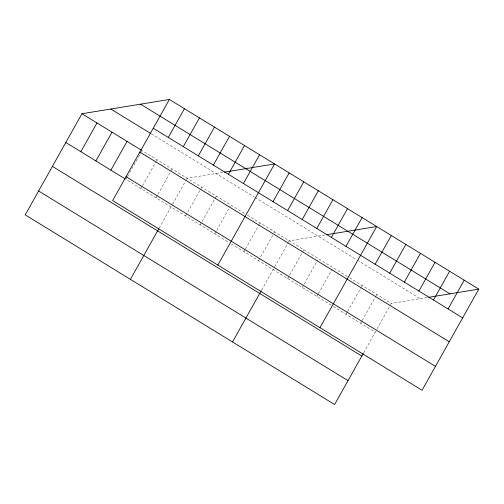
<?xml version="1.0" encoding="UTF-8"?>
<svg xmlns="http://www.w3.org/2000/svg" width="504" height="504" viewBox="0 0 504 504"><rect width="100%" height="100%" fill="white"/><g stroke="black" fill="none" stroke-linecap="round" stroke-linejoin="round"><path stroke-width="0.38" stroke-dasharray="2.52 1.89" d="M127.077 177.301L125.924 179.355L229.358 242.758M127.462 176.614L140.912 152.649M141.296 151.962L142.065 150.595L245.498 213.998M140.956 188.565L142.109 186.512M142.493 185.825L155.938 161.86M156.322 161.173L157.09 159.806M155.982 197.776L157.519 195.035M157.903 194.355L172.122 169.016M159.1 228.218L172.166 204.933M172.551 204.252L185.995 180.287M186.379 179.6L187.148 178.233L223.083 172.362M185.598 215.933L200.586 189.227M200.97 188.54L201.739 187.173M200.183 224.872L201.72 222.132M202.104 221.451L216.323 196.113M214.773 233.812L216.311 231.078M216.695 230.391L230.139 206.426M243.942 251.698L245.095 249.644M245.48 248.957L258.93 224.992M259.314 224.305L260.083 222.938M258.533 260.637L273.514 233.932M273.899 233.251L274.667 231.878M261.576 290.147L274.271 267.523M274.655 266.843L288.105 242.878M288.49 242.191L289.258 240.824L325.187 234.952M287.702 278.523L289.239 275.783M289.624 275.096L303.843 249.763M302.293 287.463L303.83 284.722M304.214 284.042L317.659 260.07M316.877 296.402L318.03 294.349M318.415 293.668L332.249 269.016M346.053 314.288L347.206 312.234M347.59 311.548L361.034 287.582M361.418 286.896L362.187 285.529M360.637 323.228L361.79 321.174M362.174 320.487L375.625 296.522M376.009 295.842L376.778 294.468M363.686 352.737L376.759 329.433M377.143 328.747L390.209 305.468M390.594 304.781L391.362 303.414L428.003 297.429M151.313 133.862L254.457 197.089M255.125 197.499L356.567 259.68M357.229 260.089L420.216 298.696M247.483 215.214L347.603 276.589M349.593 277.805L391.362 303.414M231.349 243.974L331.462 305.348M333.453 306.564L375.222 332.174"/><path stroke-width="0.76" d="M169.388 99.464L112.638 200.586L422.05 390.26L478.8 289.132L169.388 99.464L81.95 113.74L25.2 214.868L334.612 404.536L363.315 353.399M80.842 151.717L96.976 122.957M95.867 160.927L112.008 132.168M110.899 170.138L127.033 141.378M168.279 137.435L184.414 108.675M183.305 146.645L199.445 117.886M198.337 155.856L214.471 127.096M130.397 279.355L158.728 228.879M213.362 165.073L229.503 136.313M228.394 174.283L244.528 145.524M243.419 183.494L259.56 154.734M217.835 265.079L274.586 163.951L224.501 172.129M273.036 201.65L289.176 172.891M287.62 210.59L303.761 181.831M232.508 341.945L261.204 290.808M302.211 219.536L318.345 190.777M316.796 228.476L332.936 199.716M331.38 237.416L347.521 208.656M345.971 246.355L362.105 217.596M319.946 327.669L376.696 226.542L326.605 234.719M375.14 264.241L391.28 235.481M389.731 273.181L405.865 244.421M404.315 282.127L420.456 253.367M418.9 291.066L435.04 262.307M433.49 300.006L449.625 271.247M448.075 308.946L464.216 280.186M428.709 297.31L478.8 289.132M140.534 104.177L449.946 293.845M153.248 128.224L462.659 317.892M110.804 109.028L150.665 133.465M81.95 113.74L141.41 150.192M139.847 152.101L449.259 341.769M126.038 176.709L435.45 366.376M65.81 142.5L125.269 178.952M52.41 166.383L361.822 356.051M38.6 190.991L348.012 380.659"/></g></svg>
